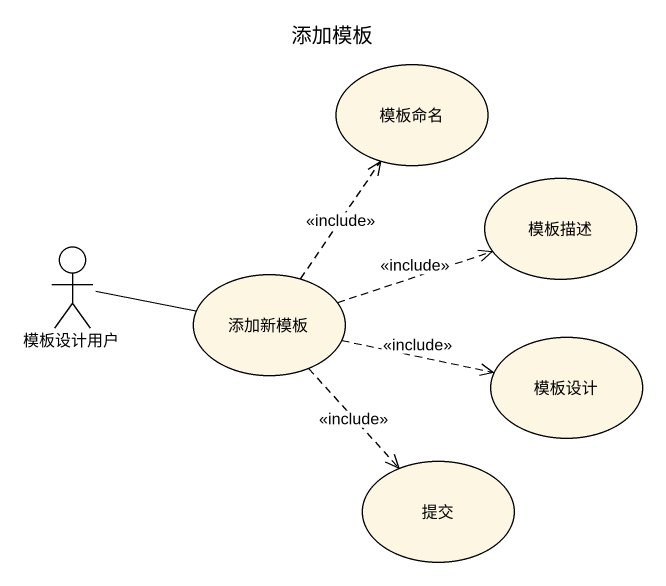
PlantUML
@startuml
title 添加模板
usecase 模板命名
usecase 模板描述
actor 模板设计用户
usecase 添加新模板
usecase 模板设计
usecase 提交
模板设计用户 -right- 添加新模板
添加新模板 .up.> 模板命名 : <<include>>
添加新模板 .right.> 模板描述 : <<include>>
添加新模板 .right.> 模板设计 : <<include>>
添加新模板 ..> 提交 : <<include>>
@enduml
